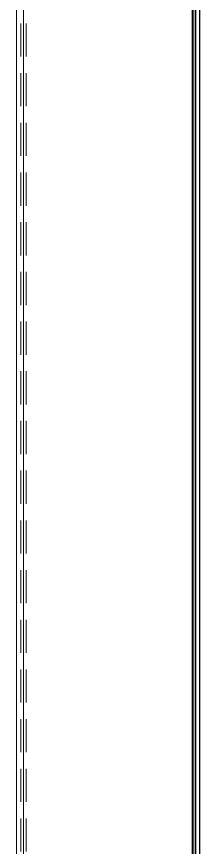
# Model space of a CAD drawing. Header units: millimetres. Extents: x 0 to 51411, y 0 to 16902.
# Drawn here: x 2824.3 to 2877, y 6272.9 to 6511.8 of the extents above; entities that cross this region are included whole.
import ezdxf

# ---------------------------------------------------------------- set-up
doc = ezdxf.new("R2010")
doc.units = ezdxf.units.MM
doc.linetypes.add('HIDDEN2', pattern=[4.7625, 3.175, -1.5875])
for name, color, linetype, lineweight in [('01_外形線', 7, 'Continuous', 25), ('02_細線', 5, 'Continuous', 13), ('03_かくれ線', 6, 'HIDDEN2', 13)]:
    doc.layers.add(name, color=color, linetype=linetype, lineweight=lineweight)
doc.layers.add('10_補助線', color=8, linetype='Continuous', lineweight=13, plot=False)

msp = doc.modelspace()

# ---------------------------------------------------------------- linework, layer by layer
at = {"layer": '01_外形線'}
for p, q in [((2875.908, 6160.762), (2875.908, 7156.762)), ((2876.972, 7151.762), (2876.972, 6160.762)), ((2874.847, 6655.762), (2874.847, 6158.762))]:
    msp.add_line(p, q, dxfattribs=at)
at = {"layer": '02_細線'}
msp.add_line((2824.289, 7255.262), (2824.289, 6058.262), dxfattribs=at)
at = {"layer": '03_かくれ線', "ltscale": 3}
for p, q in [((2825.535, 7252.762), (2825.535, 6058.762)), ((2827.035, 7252.762), (2827.035, 6058.762)), ((2875.911, 7254.262), (2875.911, 6057.262))]:
    msp.add_line(p, q, dxfattribs=at)
at = {"layer": '10_補助線'}
for p, q in [((2875.378, 7255.262), (2875.378, 6058.262)), ((2826.285, 7252.762), (2826.285, 6058.762))]:
    msp.add_line(p, q, dxfattribs=at)

doc.saveas('drawing.dxf')
